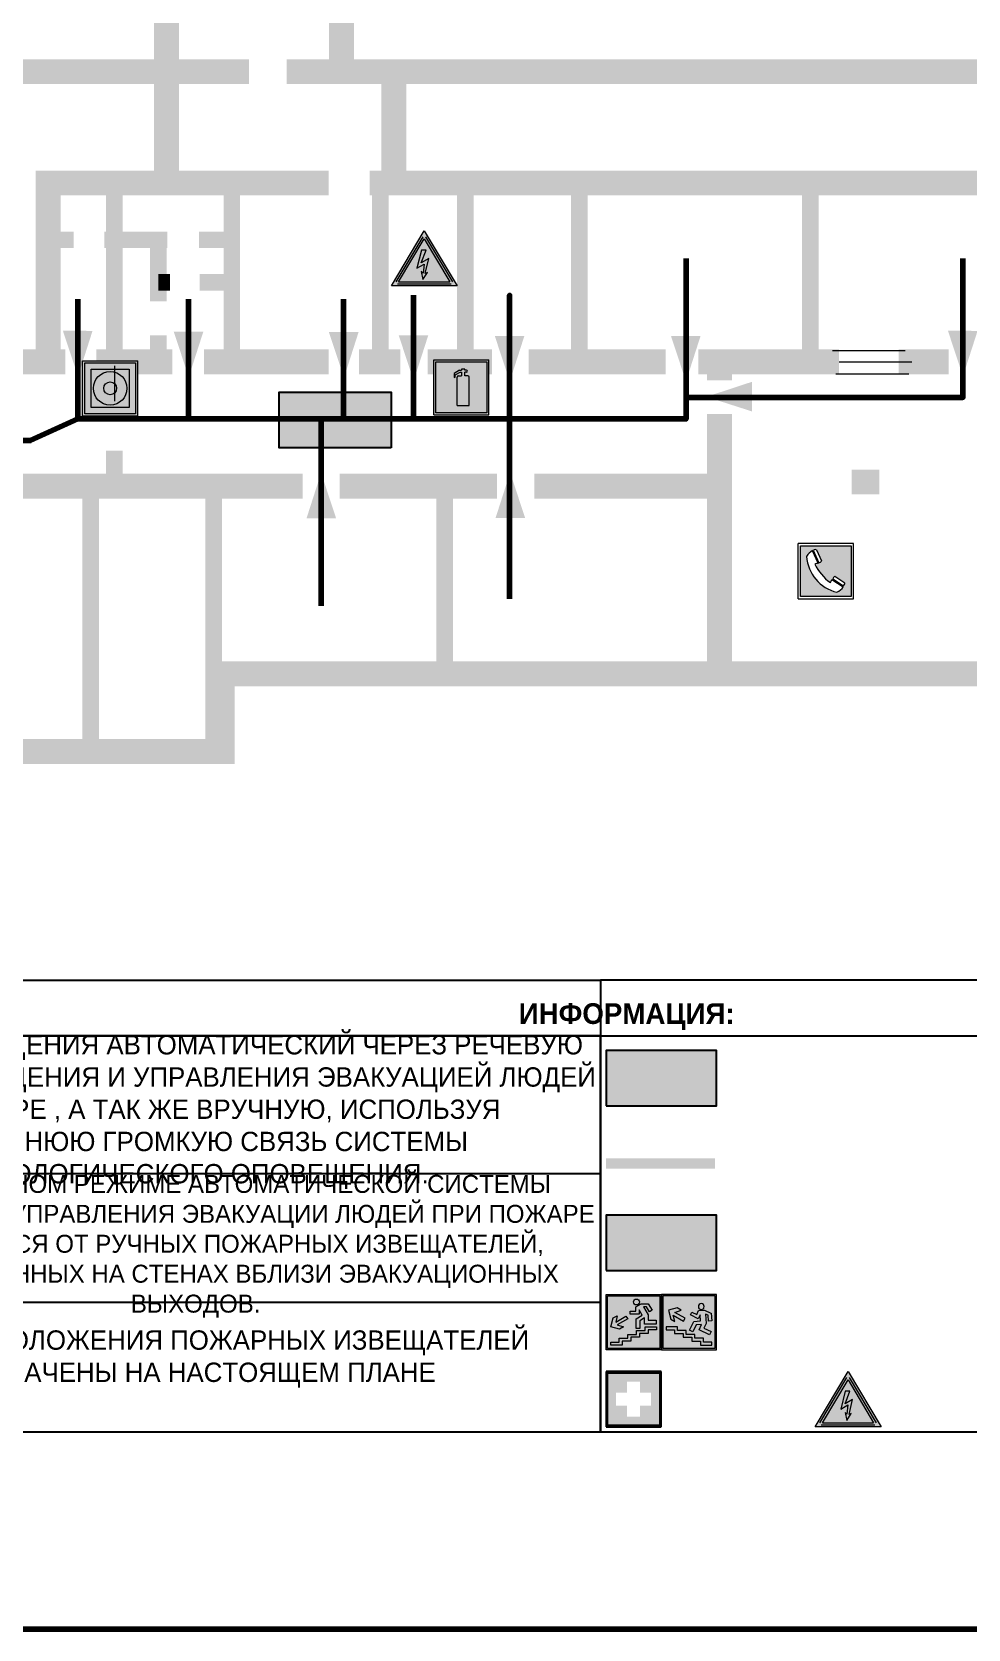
# Model space of a CAD drawing. Header units: millimetres. Extents: x 13810 to 67229, y 12374 to 21950.
# Drawn here: x 20711.3 to 20846.9, y 20268.5 to 20499.8 of the extents above; entities that cross this region are included whole.
import ezdxf

# ---------------------------------------------------------------- set-up
doc = ezdxf.new("R2010")
doc.units = ezdxf.units.MM
doc.layers.add('План_Штампы', color=7, linetype='Continuous')
doc.styles.add('обычный', font='arial.ttf')

# ---------------------------------------------------------------- blocks, each defined once
blk = doc.blocks.new('A$C3E6D3DDE')
at = {"lineweight": 5}
h = blk.add_hatch(color=40, dxfattribs=at)
h.paths.add_polyline_path([(24.1, 1.45), (16.46, -11.35), (31.74, -11.35)])
h.paths.add_polyline_path([(24.09, -0.46), (30.03, -10.41), (18.14, -10.41)], flags=16)
h.paths.add_polyline_path([(24.54, -3.08), (23.41, -6.02), (25.13, -5.01), (24.33, -8.5), (24.82, -8.27), (23.79, -9.86), (23.4, -8.04), (23.8, -8.43), (24.04, -6.29), (22.39, -7.25), (23.44, -3.08)], flags=0)
h = blk.add_hatch(color=256, dxfattribs=at)
h.paths.add_polyline_path([(24.37, 0.03, 0.567511), (23.82, 0.03), (17.59, -10.4, 0.582454), (17.86, -10.88), (30.32, -10.88, 0.582149), (30.6, -10.4)])
h.paths.add_polyline_path([(24.09, -0.46), (18.14, -10.41), (30.03, -10.41)], flags=16)
h.paths.add_polyline_path([(24.54, -3.08), (23.41, -6.02), (25.13, -5.01), (24.33, -8.5), (24.82, -8.27), (23.79, -9.86), (23.4, -8.04), (23.8, -8.43), (24.04, -6.29), (22.39, -7.25), (23.44, -3.08)], flags=0)
h = blk.add_hatch(color=40, dxfattribs=at)
h.paths.add_polyline_path([(24.09, -0.46), (18.14, -10.41), (30.03, -10.41)])
h.paths.add_polyline_path([(24.82, -8.27), (23.79, -9.86), (23.4, -8.04), (23.8, -8.43), (24.04, -6.29), (22.39, -7.25), (23.44, -3.08), (24.54, -3.08), (23.41, -6.02), (25.13, -5.01), (24.33, -8.5)], flags=16)
at = {"color": 40, "lineweight": 5}
for p, q in [((16.46, -11.35), (24.1, 1.45)), ((24.1, 1.45), (31.74, -11.35))]:
    blk.add_line(p, q, dxfattribs=at)
at = {"lineweight": 5}
for p, q in [((17.59, -10.4), (23.82, 0.03)), ((24.37, 0.03), (30.6, -10.4)), ((18.14, -10.41), (24.09, -0.46)), ((23.44, -3.08), (22.39, -7.25)), ((23.41, -6.02), (24.54, -3.08)), ((24.54, -3.08), (23.44, -3.08)), ((24.09, -0.46), (30.03, -10.41)), ((22.39, -7.25), (24.04, -6.29)), ((25.13, -5.01), (23.41, -6.02)), ((24.04, -6.29), (23.8, -8.43)), ((24.33, -8.5), (25.13, -5.01)), ((17.86, -10.88), (30.32, -10.88)), ((18.14, -10.41), (30.03, -10.41)), ((23.8, -8.43), (23.4, -8.04)), ((23.4, -8.04), (23.79, -9.86)), ((23.79, -9.86), (24.82, -8.27)), ((24.82, -8.27), (24.33, -8.5))]:
    blk.add_line(p, q, dxfattribs=at)
at = {"color": 50, "lineweight": 5}
blk.add_line((31.74, -11.35), (16.46, -11.35), dxfattribs=at)
blk = doc.blocks.new('A$C7B4425F7')
at = {"true_color": 0xffffff}
blk.add_hatch(color=7, dxfattribs=at).paths.add_polyline_path([(0, 0), (-16, 0), (-16, -8), (0, -8)])
h = blk.add_hatch(color=126)
h.paths.add_polyline_path([(-0.2, -0.2), (-15.8, -0.2), (-15.8, -7.8), (-0.2, -7.8)])
h.paths.add_polyline_path([(-11.76, -2.03), (-11.76, -3.66), (-11.17, -3.66, -0.568275), (-11.17, -6.18), (-12.58, -6.18), (-12.58, -2.03)], flags=16)
h.paths.add_polyline_path([(-13.33, -4.12, -0.495768), (-13.59, -6.18), (-15.03, -6.18), (-15.03, -2.03), (-13.59, -2.03, -0.487973)], flags=16)
h.paths.add_polyline_path([(-10.25, -2.03), (-9.48, -2.03), (-9.48, -6.18), (-10.25, -6.18)], flags=16)
h.paths.add_polyline_path([(-13.84, -3.69), (-14.24, -3.69), (-14.24, -3.03), (-13.9, -3.03, -0.692621)], flags=0)
h.paths.add_polyline_path([(-9.15, -2.03), (-8.4, -2.03), (-8.04, -3.07), (-7.68, -2.03), (-6.93, -2.03), (-7.64, -4.1), (-6.93, -6.18), (-7.68, -6.18), (-8.04, -5.14), (-8.4, -6.18), (-9.15, -6.18), (-8.44, -4.1)], flags=16)
h.paths.add_polyline_path([(-11.76, -4.46), (-11.42, -4.46, -0.692621), (-11.36, -5.12), (-11.76, -5.12)], flags=0)
h.paths.add_polyline_path([(-13.9, -5.2), (-14.24, -5.2), (-14.24, -4.55), (-13.84, -4.55, -0.708038)], flags=0)
edge = h.paths.add_edge_path(flags=16)
edge.add_ellipse((-5.51, -4.08), major_axis=(0, 2.05), ratio=0.586184, start_angle=0, end_angle=360)
edge = h.paths.add_edge_path(flags=0)
edge.add_ellipse((-5.51, -4.08), major_axis=(0, 1.14), ratio=0.454828, start_angle=0, end_angle=360)
h.paths.add_polyline_path([(-4.13, -4.96, 0.377264), (-3.48, -4.52, 0.0555), (-3.16, -2.03), (-1.66, -2.03), (-1.66, -4.96), (-0.96, -4.96), (-0.96, -7.01), (-1.75, -7.01), (-1.75, -6.18), (-3.3, -6.18), (-3.3, -7.02), (-4.13, -7.02)], flags=16)
h.paths.add_polyline_path([(-2.73, -2.91), (-2.28, -2.91), (-2.28, -4.96), (-3.05, -4.96, 0.079136)], flags=0)
at = {"color": 126}
blk.add_lwpolyline([(-16, -8), (0, -8), (0, 0), (-16, 0)], close=True, dxfattribs=at)
blk = doc.blocks.new('A$C18900ED3')
h = blk.add_hatch(color=126)
h.paths.add_polyline_path([(-0.18, -0.18), (-7.02, -0.18), (-7.02, -7.02), (-0.18, -7.02)])
h.paths.add_polyline_path([(-5.89, -4.46), (-5.89, -2.77), (-4.46, -2.77), (-4.46, -1.31), (-2.77, -1.31), (-2.77, -2.77), (-1.33, -2.77), (-1.33, -4.46), (-2.77, -4.46), (-2.77, -5.89), (-4.46, -5.89), (-4.46, -4.46)], flags=16)
at = {"color": 126}
for p, q in [((-7.2, 0), (-7.2, -7.2)), ((0, 0), (-7.2, 0)), ((0, -7.2), (0, 0)), ((-7.02, -7.02), (-7.02, -0.18)), ((-7.02, -0.18), (-0.18, -0.18)), ((-0.18, -0.18), (-0.18, -7.02)), ((-7.2, -7.2), (0, -7.2)), ((-0.18, -7.02), (-7.02, -7.02))]:
    blk.add_line(p, q, dxfattribs=at)
blk = doc.blocks.new('вниз 3')
at = {"lineweight": 0, "true_color": 0xffffff}
h = blk.add_hatch(color=7, dxfattribs=at)
h.dxf.hatch_style = 1
h.paths.add_polyline_path([(40997.5, -4475.69), (40997.25, -4475.28), (40995.76, -4476.15), (40995.97, -4475.23), (40995.39, -4475.56), (40995.05, -4476.83), (40996.33, -4477.17), (40996.91, -4476.83), (40996, -4476.55)], flags=0)
h.paths.add_polyline_path([(40999.81, -4473.95), (41000.22, -4473.95), (41000.64, -4474.67), (41001.03, -4474.43), (41000.46, -4473.49), (41000.42, -4473.49), (40999.43, -4473.49), (40998.68, -4473.92), (40998.68, -4474.57), (40997.88, -4474.57), (40997.88, -4475), (40999.14, -4475), (40999.14, -4474.43), (40999.14, -4474.38), (40999.59, -4475.15), (40998.72, -4475.67), (40998.72, -4477.06), (40999.24, -4477.06), (40999.24, -4475.96), (40999.95, -4475.56), (40999.95, -4476.43), (41001.61, -4476.43), (41001.61, -4475.88), (41000.47, -4475.88), (41000.47, -4475.12)], flags=0)
h.paths.add_polyline_path([(40999.2, -4473.24, 1), (40998.35, -4473.24, 1)], flags=0)
h.paths.add_polyline_path([(41000.46, -4477.26), (41001.69, -4477.26), (41001.69, -4476.84), (41000.03, -4476.84), (41000.03, -4477.39), (40998.78, -4477.39), (40998.78, -4477.95), (40997.53, -4477.95), (40997.53, -4478.5), (40996.29, -4478.5), (40996.29, -4479.06), (40995.05, -4479.06), (40995.05, -4479.48), (40995.29, -4479.48), (40996.72, -4479.48), (40996.72, -4478.92), (40997.97, -4478.92), (40997.97, -4478.36), (40999.2, -4478.36), (40999.2, -4477.81), (41000.46, -4477.81)], flags=0)
h.paths.add_polyline_path([(41002.37, -4472.17), (40994.37, -4472.17), (40994.37, -4480.17), (41002.37, -4480.17)])
h.paths.add_polyline_path([(41002.16, -4479.96), (40994.57, -4479.96), (40994.57, -4472.37), (41002.16, -4472.37)], flags=16)
h.paths.add_polyline_path([(41001.61, -4475.88), (41001.61, -4476.43), (40999.95, -4476.43), (40999.95, -4475.56), (40999.24, -4475.96), (40999.24, -4477.06), (40998.72, -4477.06), (40998.72, -4475.67), (40999.59, -4475.15), (40999.14, -4474.38), (40999.14, -4474.43), (40999.14, -4475), (40997.88, -4475), (40997.88, -4474.57), (40998.68, -4474.57), (40998.68, -4473.92), (40999.43, -4473.49), (41000.42, -4473.49), (41000.46, -4473.49), (41001.03, -4474.43), (41000.64, -4474.67), (41000.22, -4473.95), (40999.81, -4473.95), (41000.47, -4475.12), (41000.47, -4475.88)], flags=0)
h.paths.add_polyline_path([(41001.69, -4476.84), (41001.69, -4477.26), (41000.46, -4477.26), (41000.46, -4477.81), (40999.2, -4477.81), (40999.2, -4478.36), (40997.97, -4478.36), (40997.97, -4478.92), (40996.72, -4478.92), (40996.72, -4479.48), (40995.05, -4479.48), (40995.05, -4479.06), (40996.29, -4479.06), (40996.29, -4478.5), (40997.53, -4478.5), (40997.53, -4477.95), (40998.78, -4477.95), (40998.78, -4477.39), (41000.03, -4477.39), (41000.03, -4476.84)], flags=0)
h.paths.add_polyline_path([(40998.35, -4473.24, -1), (40999.2, -4473.24, -1)], flags=0)
h.paths.add_polyline_path([(40997.5, -4475.69), (40996, -4476.55), (40996.91, -4476.83), (40996.33, -4477.17), (40995.05, -4476.83), (40995.39, -4475.56), (40995.97, -4475.23), (40995.76, -4476.15), (40997.25, -4475.28)], flags=0)
at = {"lineweight": 0}
h = blk.add_hatch(color=126, dxfattribs=at)
h.dxf.hatch_style = 1
h.paths.add_polyline_path([(41002.16, -4472.37), (40994.57, -4472.37), (40994.57, -4479.96), (41002.16, -4479.96)])
h.paths.add_polyline_path([(40995.97, -4475.23), (40995.76, -4476.15), (40997.25, -4475.28), (40997.5, -4475.69), (40996, -4476.55), (40996.91, -4476.83), (40996.33, -4477.17), (40995.05, -4476.83), (40995.39, -4475.56)], flags=16)
h.paths.add_polyline_path([(40997.88, -4474.57), (40998.68, -4474.57), (40998.68, -4473.92), (40999.43, -4473.49), (41000.42, -4473.49), (41000.46, -4473.49), (41001.03, -4474.43), (41000.64, -4474.67), (41000.22, -4473.95), (40999.81, -4473.95), (41000.47, -4475.12), (41000.47, -4475.88), (41001.61, -4475.88), (41001.61, -4476.43), (40999.95, -4476.43), (40999.95, -4475.56), (40999.24, -4475.96), (40999.24, -4477.06), (40998.72, -4477.06), (40998.72, -4475.67), (40999.59, -4475.15), (40999.14, -4474.38), (40999.14, -4474.43), (40999.14, -4475), (40997.88, -4475)], flags=16)
h.paths.add_polyline_path([(40998.35, -4473.24, -1), (40999.2, -4473.24, -1)], flags=16)
h.paths.add_polyline_path([(40997.53, -4477.95), (40998.78, -4477.95), (40998.78, -4477.39), (41000.03, -4477.39), (41000.03, -4476.84), (41001.69, -4476.84), (41001.69, -4477.26), (41000.46, -4477.26), (41000.46, -4477.81), (40999.2, -4477.81), (40999.2, -4478.36), (40997.97, -4478.36), (40997.97, -4478.92), (40996.72, -4478.92), (40996.72, -4479.48), (40995.05, -4479.48), (40995.05, -4479.06), (40996.29, -4479.06), (40996.29, -4478.5), (40997.53, -4478.5)], flags=16)
at = {"lineweight": 0, "true_color": 0xffffff}
h = blk.add_hatch(color=7, dxfattribs=at)
h.dxf.hatch_style = 1
h.paths.add_polyline_path([(40999.2, -4473.24, 1), (40998.35, -4473.24, 1)])
h.paths.add_polyline_path([(40999.81, -4473.95), (41000.22, -4473.95), (41000.64, -4474.67), (41001.03, -4474.43), (41000.46, -4473.49), (41000.42, -4473.49), (40999.43, -4473.49), (40998.68, -4473.92), (40998.68, -4474.57), (40997.88, -4474.57), (40997.88, -4475), (40999.14, -4475), (40999.14, -4474.43), (40999.14, -4474.38), (40999.59, -4475.15), (40998.72, -4475.67), (40998.72, -4477.06), (40999.24, -4477.06), (40999.24, -4475.96), (40999.95, -4475.56), (40999.95, -4476.43), (41001.61, -4476.43), (41001.61, -4475.88), (41000.47, -4475.88), (41000.47, -4475.12)])
h.paths.add_polyline_path([(40999.2, -4477.81), (41000.46, -4477.81), (41000.46, -4477.26), (41001.69, -4477.26), (41001.69, -4476.84), (41000.03, -4476.84), (41000.03, -4477.39), (40998.78, -4477.39), (40998.78, -4477.95), (40997.53, -4477.95), (40997.53, -4478.5), (40996.29, -4478.5), (40996.29, -4479.06), (40995.05, -4479.06), (40995.05, -4479.48), (40995.29, -4479.48), (40996.72, -4479.48), (40996.72, -4478.92), (40997.97, -4478.92), (40997.97, -4478.36), (40999.2, -4478.36)])
h.paths.add_polyline_path([(40997.5, -4475.69), (40997.25, -4475.28), (40995.76, -4476.15), (40995.97, -4475.23), (40995.39, -4475.56), (40995.05, -4476.83), (40996.33, -4477.17), (40996.91, -4476.83), (40996, -4476.55)])
at = {"color": 126, "lineweight": 0}
for points in [[(40994.37, -4472.17), (41002.37, -4472.17), (41002.37, -4480.17), (40994.37, -4480.17)], [(40994.57, -4472.37), (41002.16, -4472.37), (41002.16, -4479.96), (40994.57, -4479.96)]]:
    blk.add_lwpolyline(points, close=True, dxfattribs=at)
for points in [[(40995.05, -4476.83), (40995.39, -4475.56), (40995.97, -4475.23), (40995.76, -4476.15), (40997.25, -4475.28), (40997.5, -4475.69), (40996, -4476.55), (40996.91, -4476.83), (40996.33, -4477.17), (40995.05, -4476.83)], [(40999.14, -4474.43), (40999.14, -4475), (40997.88, -4475), (40997.88, -4474.57), (40998.68, -4474.57), (40998.68, -4473.92), (40999.43, -4473.49), (41000.42, -4473.49), (41000.46, -4473.49), (41001.03, -4474.43), (41000.64, -4474.67), (41000.22, -4473.95), (40999.81, -4473.95), (41000.47, -4475.12), (41000.47, -4475.88), (41001.61, -4475.88), (41001.61, -4476.43), (40999.95, -4476.43), (40999.95, -4475.56), (40999.24, -4475.96), (40999.24, -4477.06), (40998.72, -4477.06), (40998.72, -4475.67), (40999.59, -4475.15), (40999.14, -4474.38), (40999.14, -4474.43)], [(40995.29, -4479.48), (40995.05, -4479.48), (40995.05, -4479.06), (40996.29, -4479.06), (40996.29, -4478.5), (40997.53, -4478.5), (40997.53, -4477.95), (40998.78, -4477.95), (40998.78, -4477.39), (41000.03, -4477.39), (41000.03, -4476.84), (41001.69, -4476.84), (41001.69, -4477.26), (41000.46, -4477.26), (41000.46, -4477.81), (40999.2, -4477.81), (40999.2, -4478.36), (40997.97, -4478.36), (40997.97, -4478.92), (40996.72, -4478.92), (40996.72, -4479.48), (40995.05, -4479.48)]]:
    blk.add_lwpolyline(points, dxfattribs=at)
blk.add_circle((40998.77, -4473.24), 0.426, dxfattribs=at)
blk = doc.blocks.new('A$C32E8229D')
at = {"true_color": 0xffffff}
blk.add_hatch(color=7, dxfattribs=at).paths.add_polyline_path([(0, 0), (0, -8), (16, -8), (16, 0)])
h = blk.add_hatch(color=126)
h.paths.add_polyline_path([(0.2, -0.2), (15.8, -0.2), (15.8, -7.8), (0.2, -7.8)])
h.paths.add_polyline_path([(13.49, -2.05), (12.08, -2.05), (11.37, -2.63, 0.162397), (11.29, -2.84), (11.29, -3.63), (10.35, -3.63), (10.35, -4.05), (11.68, -4.05), (11.68, -3.48), (12.26, -4.28), (11.29, -5.1), (11.29, -6.78), (11.85, -6.78), (11.85, -5.44), (12.8, -4.64), (12.8, -5.94), (14.46, -5.94), (14.46, -5.39), (13.45, -5.39), (13.45, -3.97), (12.46, -2.59), (13.15, -2.59), (13.69, -3.34), (14.18, -3)], flags=16)
h.paths.add_polyline_path([(10.74, -1.82, 1), (11.8, -1.82, 1)], flags=16)
h.paths.add_polyline_path([(9.39, -3.59), (5.99, -3.59), (6.56, -3.03), (5.91, -3.03), (5.1, -3.83), (5.91, -4.64), (6.56, -4.64), (5.99, -4.09), (9.39, -4.09)], flags=16)
h.paths.add_polyline_path([(4.29, -1.08), (1.72, -1.08), (1.72, -6.6), (4.29, -6.6)], flags=16)
at = {"color": 126}
blk.add_lwpolyline([(16, -8), (0, -8), (0, 0), (16, 0)], close=True, dxfattribs=at)
blk = doc.blocks.new('вверх')
at = {"lineweight": 0, "true_color": 0xffffff}
h = blk.add_hatch(color=7, dxfattribs=at)
h.dxf.hatch_style = 1
h.paths.add_polyline_path([(40999.03, -4475.37), (41000.53, -4474.51), (40999.62, -4474.22), (41000.2, -4473.88), (41001.48, -4474.22), (41001.13, -4475.49), (41000.55, -4475.82), (41000.76, -4474.91), (40999.27, -4475.77)], flags=0)
h.paths.add_polyline_path([(40998.09, -4474.5), (40998.28, -4474.89), (40997.14, -4475.43), (40996.89, -4474.92), (40996.87, -4474.87), (40996.8, -4475.75), (40997.81, -4475.85), (40998.41, -4477.11), (40997.94, -4477.33), (40997.47, -4476.34), (40996.66, -4476.28), (40997.03, -4477.06), (40995.52, -4477.78), (40995.29, -4477.28), (40996.32, -4476.79), (40996, -4476.11), (40996.09, -4474.77), (40995.72, -4474.94), (40995.64, -4475.77), (40995.2, -4475.72), (40995.3, -4474.63), (40995.33, -4474.61), (40996.23, -4474.19), (40997.09, -4474.25), (40997.37, -4474.84)], flags=0)
h.paths.add_polyline_path([(40997.14, -4473.68, -1), (40996.29, -4473.68, -1)], flags=0)
h.paths.add_polyline_path([(41000.58, -4477.58), (41000.58, -4477.03), (41001.81, -4477.03), (41001.81, -4476.6), (41000.15, -4476.6), (41000.15, -4477.16), (40998.9, -4477.16), (40998.9, -4477.72), (40997.65, -4477.72), (40997.65, -4478.27), (40996.41, -4478.27), (40996.41, -4478.82), (40995.17, -4478.82), (40995.17, -4479.25), (40995.41, -4479.25), (40996.84, -4479.25), (40996.84, -4478.69), (40998.09, -4478.69), (40998.09, -4478.13), (40999.32, -4478.13), (40999.32, -4477.58)], flags=0)
h.paths.add_polyline_path([(41002.49, -4471.94), (40994.49, -4471.94), (40994.49, -4479.94), (41002.49, -4479.94)])
h.paths.add_polyline_path([(41002.28, -4479.72), (40994.69, -4479.72), (40994.69, -4472.14), (41002.28, -4472.14)], flags=16)
h.paths.add_polyline_path([(41001.81, -4476.6), (41001.81, -4477.03), (41000.58, -4477.03), (41000.58, -4477.58), (40999.32, -4477.58), (40999.32, -4478.13), (40998.09, -4478.13), (40998.09, -4478.69), (40996.84, -4478.69), (40996.84, -4479.25), (40995.17, -4479.25), (40995.17, -4478.82), (40996.41, -4478.82), (40996.41, -4478.27), (40997.65, -4478.27), (40997.65, -4477.72), (40998.9, -4477.72), (40998.9, -4477.16), (41000.15, -4477.16), (41000.15, -4476.6)], flags=0)
at = {"lineweight": 0}
h = blk.add_hatch(color=126, dxfattribs=at)
h.dxf.hatch_style = 1
h.paths.add_polyline_path([(40994.69, -4479.72), (41002.28, -4479.72), (41002.28, -4472.14), (40994.69, -4472.14)])
h.paths.add_polyline_path([(40999.03, -4475.37), (41000.53, -4474.51), (40999.62, -4474.22), (41000.2, -4473.88), (41001.48, -4474.22), (41001.13, -4475.49), (41000.55, -4475.82), (41000.76, -4474.91), (40999.27, -4475.77)], flags=16)
h.paths.add_polyline_path([(40997.09, -4474.25), (40997.37, -4474.84), (40998.09, -4474.5), (40998.28, -4474.89), (40997.14, -4475.43), (40996.89, -4474.92), (40996.87, -4474.87), (40996.8, -4475.75), (40997.81, -4475.85), (40998.41, -4477.11), (40997.94, -4477.33), (40997.47, -4476.34), (40996.66, -4476.28), (40997.03, -4477.06), (40995.52, -4477.78), (40995.29, -4477.28), (40996.32, -4476.79), (40996, -4476.11), (40996.09, -4474.77), (40995.72, -4474.94), (40995.64, -4475.77), (40995.2, -4475.72), (40995.3, -4474.63), (40995.33, -4474.61), (40996.23, -4474.19)], flags=16)
h.paths.add_polyline_path([(40996.29, -4473.68, -1), (40997.14, -4473.68, -1)], flags=16)
h.paths.add_polyline_path([(40997.65, -4477.72), (40998.9, -4477.72), (40998.9, -4477.16), (41000.15, -4477.16), (41000.15, -4476.6), (41001.81, -4476.6), (41001.81, -4477.03), (41000.58, -4477.03), (41000.58, -4477.58), (40999.32, -4477.58), (40999.32, -4478.13), (40998.09, -4478.13), (40998.09, -4478.69), (40996.84, -4478.69), (40996.84, -4479.25), (40995.17, -4479.25), (40995.17, -4478.82), (40996.41, -4478.82), (40996.41, -4478.27), (40997.65, -4478.27)], flags=16)
at = {"lineweight": 0, "true_color": 0xffffff}
h = blk.add_hatch(color=7, dxfattribs=at)
h.dxf.hatch_style = 1
h.paths.add_polyline_path([(40997.14, -4473.68, 1), (40996.29, -4473.68, 1)])
h.paths.add_polyline_path([(40998.28, -4474.89), (40998.09, -4474.5), (40997.37, -4474.84), (40997.09, -4474.25), (40996.23, -4474.19), (40995.33, -4474.61), (40995.3, -4474.63), (40995.2, -4475.72), (40995.64, -4475.77), (40995.72, -4474.94), (40996.09, -4474.77), (40996, -4476.11), (40996.32, -4476.79), (40995.29, -4477.28), (40995.52, -4477.78), (40997.03, -4477.06), (40996.66, -4476.28), (40997.47, -4476.34), (40997.94, -4477.33), (40998.41, -4477.11), (40997.81, -4475.85), (40996.8, -4475.75), (40996.87, -4474.87), (40996.89, -4474.92), (40997.14, -4475.43)])
h.paths.add_polyline_path([(40998.09, -4478.13), (40999.32, -4478.13), (40999.32, -4477.58), (41000.58, -4477.58), (41000.58, -4477.03), (41001.81, -4477.03), (41001.81, -4476.6), (41000.15, -4476.6), (41000.15, -4477.16), (40998.9, -4477.16), (40998.9, -4477.72), (40997.65, -4477.72), (40997.65, -4478.27), (40996.41, -4478.27), (40996.41, -4478.82), (40995.17, -4478.82), (40995.17, -4479.25), (40995.41, -4479.25), (40996.84, -4479.25), (40996.84, -4478.69), (40998.09, -4478.69)])
h.paths.add_polyline_path([(40999.03, -4475.37), (40999.27, -4475.77), (41000.76, -4474.91), (41000.55, -4475.82), (41001.13, -4475.49), (41001.48, -4474.22), (41000.2, -4473.88), (40999.62, -4474.22), (41000.53, -4474.51)])
at = {"color": 126, "lineweight": 0}
for points in [[(40994.49, -4471.94), (41002.49, -4471.94), (41002.49, -4479.94), (40994.49, -4479.94)], [(40994.69, -4472.14), (41002.28, -4472.14), (41002.28, -4479.72), (40994.69, -4479.72)]]:
    blk.add_lwpolyline(points, close=True, dxfattribs=at)
for points in [[(40996.89, -4474.92), (40997.14, -4475.43), (40998.28, -4474.89), (40998.09, -4474.5), (40997.37, -4474.84), (40997.09, -4474.25), (40996.23, -4474.19), (40995.33, -4474.61), (40995.3, -4474.63), (40995.2, -4475.72), (40995.64, -4475.77), (40995.72, -4474.94), (40996.09, -4474.77), (40996, -4476.11), (40996.32, -4476.79), (40995.29, -4477.28), (40995.52, -4477.78), (40997.03, -4477.06), (40996.66, -4476.28), (40997.47, -4476.34), (40997.94, -4477.33), (40998.41, -4477.11), (40997.81, -4475.85), (40996.8, -4475.75), (40996.87, -4474.87), (40996.89, -4474.92)], [(41001.48, -4474.22), (41001.13, -4475.49), (41000.55, -4475.82), (41000.76, -4474.91), (40999.27, -4475.77), (40999.03, -4475.37), (41000.53, -4474.51), (40999.62, -4474.22), (41000.2, -4473.88), (41001.48, -4474.22)], [(40995.41, -4479.25), (40995.17, -4479.25), (40995.17, -4478.82), (40996.41, -4478.82), (40996.41, -4478.27), (40997.65, -4478.27), (40997.65, -4477.72), (40998.9, -4477.72), (40998.9, -4477.16), (41000.15, -4477.16), (41000.15, -4476.6), (41001.81, -4476.6), (41001.81, -4477.03), (41000.58, -4477.03), (41000.58, -4477.58), (40999.32, -4477.58), (40999.32, -4478.13), (40998.09, -4478.13), (40998.09, -4478.69), (40996.84, -4478.69), (40996.84, -4479.25), (40995.17, -4479.25)]]:
    blk.add_lwpolyline(points, dxfattribs=at)
blk.add_circle((40996.71, -4473.68), 0.426, dxfattribs=at)
blk = doc.blocks.new('A$C54414219')
at = {"true_color": 0xffffff}
h = blk.add_hatch(color=7, dxfattribs=at)
h.paths.add_polyline_path([(2.39, -9.45), (2.39, -18.3), (11.23, -18.3), (11.23, -9.45)], flags=0)
h.paths.add_polyline_path([(10.71, -13.87, -1), (2.92, -13.87, -1)], flags=0)
h.paths.add_polyline_path([(8.3, -13.87, -1), (5.33, -13.87, -1)], flags=0)
h.paths.add_polyline_path([(0.41, -7.47), (0.41, -20.27), (13.21, -20.27), (13.21, -7.47)])
h.paths.add_polyline_path([(0.92, -19.77), (12.71, -19.77), (12.71, -7.98), (0.92, -7.98)], flags=16)
h.paths.add_polyline_path([(11.23, -9.45), (11.23, -18.3), (2.39, -18.3), (2.39, -9.45)], flags=0)
at = {"lineweight": 5}
h = blk.add_hatch(color=242, dxfattribs=at)
h.paths.add_polyline_path([(12.71, -7.98), (0.92, -7.98), (0.92, -19.77), (12.71, -19.77)])
h.paths.add_polyline_path([(11.23, -18.3), (2.39, -18.3), (2.39, -9.45), (11.23, -9.45)], flags=16)
h.paths.add_polyline_path([(10.71, -13.87, -1), (2.92, -13.87, -1)], flags=0)
h.paths.add_polyline_path([(8.3, -13.87, -1), (5.33, -13.87, -1)], flags=0)
at = {"true_color": 0xffffff}
h = blk.add_hatch(color=7, dxfattribs=at)
h.paths.add_polyline_path([(2.39, -9.45), (2.39, -18.3), (11.23, -18.3), (11.23, -9.45)])
h.paths.add_polyline_path([(10.71, -13.87, -1), (2.92, -13.87, -1)], flags=16)
h.paths.add_polyline_path([(8.3, -13.87, -1), (5.33, -13.87, -1)], flags=0)
at = {"lineweight": 5}
h = blk.add_hatch(color=242, dxfattribs=at)
h.paths.add_polyline_path([(2.92, -13.87, 1), (10.71, -13.87, 1)])
h.paths.add_polyline_path([(8.3, -13.87, -1), (5.33, -13.87, -1)], flags=16)
at = {"color": 242, "lineweight": 5}
for p, q in [((0.41, -20.27), (0.41, -7.47)), ((0.41, -7.47), (13.21, -7.47)), ((0.41, -7.47), (13.21, -7.47)), ((13.21, -20.27), (13.21, -7.47)), ((0.41, -20.27), (13.21, -20.27))]:
    blk.add_line(p, q, dxfattribs=at)
for points in [[(0.92, -7.98), (12.71, -7.98), (12.71, -19.77), (0.92, -19.77)], [(2.39, -9.45), (11.23, -9.45), (11.23, -18.3), (2.39, -18.3)]]:
    blk.add_lwpolyline(points, close=True, dxfattribs=at)
for radius in [3.89, 1.49]:
    blk.add_circle((6.81, -13.87), radius, dxfattribs=at)
blk = doc.blocks.new('A$C3AD82952')
at = {"true_color": 0xf5f5ff}
h = blk.add_hatch(color=7, dxfattribs=at)
h.dxf.hatch_style = 1
h.paths.add_polyline_path([(8.21, 8.73, 0.414214), (7.89, 9.05), (7.22, 9.05), (7.22, 9.92), (7.59, 9.92, 1), (7.57, 10.36), (7.22, 10.36), (7.22, 10.6), (6.43, 10.6), (6.43, 10.36), (6.01, 10.36), (4.74, 9.59), (4.74, 8.69), (4.98, 8.73), (4.98, 9.26), (6.12, 9.91), (6.43, 9.91), (6.43, 9.05), (5.76, 9.05, 0.414214), (5.44, 8.73), (5.44, 2.2), (8.21, 2.2)], flags=0)
h.paths.add_polyline_path([(12.8, 12.8), (0, 12.8), (0, 0), (12.8, 0)])
h.paths.add_polyline_path([(0.51, 12.29), (12.29, 12.29), (12.29, 0.51), (0.51, 0.51)], flags=16)
h.paths.add_polyline_path([(4.74, 9.59), (6.01, 10.36), (6.43, 10.36), (6.43, 10.6), (7.22, 10.6), (7.22, 10.36), (7.59, 10.36, -0.94586), (7.59, 9.92), (7.22, 9.92), (7.22, 9.05), (7.89, 9.05, -0.414214), (8.21, 8.73), (8.21, 2.2), (5.44, 2.2), (5.44, 8.73, -0.414214), (5.76, 9.05), (6.43, 9.05), (6.43, 9.91), (6.12, 9.91), (4.98, 9.26), (4.98, 8.73), (4.74, 8.69)], flags=0)
h = blk.add_hatch(color=242)
h.dxf.hatch_style = 1
h.paths.add_polyline_path([(12.29, 12.29), (0.51, 12.29), (0.51, 0.51), (12.29, 0.51)])
h.paths.add_polyline_path([(4.74, 8.69), (4.74, 9.59), (6.01, 10.36), (6.43, 10.36), (6.43, 10.6), (7.22, 10.6), (7.22, 10.36), (7.59, 10.36, -0.94586), (7.59, 9.92), (7.22, 9.92), (7.22, 9.05), (7.89, 9.05, -0.414214), (8.21, 8.73), (8.21, 2.2), (5.44, 2.2), (5.44, 8.73, -0.414214), (5.76, 9.05), (6.43, 9.05), (6.43, 9.91), (6.12, 9.91), (4.98, 9.26), (4.98, 8.73)], flags=16)
h = blk.add_hatch(color=7, dxfattribs=at)
h.dxf.hatch_style = 1
h.paths.add_polyline_path([(8.21, 8.73, 0.414214), (7.89, 9.05), (7.22, 9.05), (7.22, 9.92), (7.59, 9.92, 1), (7.57, 10.36), (7.22, 10.36), (7.22, 10.6), (6.43, 10.6), (6.43, 10.36), (6.01, 10.36), (4.74, 9.59), (4.74, 8.69), (4.98, 8.73), (4.98, 9.26), (6.12, 9.91), (6.43, 9.91), (6.43, 9.05), (5.76, 9.05, 0.414214), (5.44, 8.73), (5.44, 2.2), (8.21, 2.2)])
at = {"color": 242, "lineweight": 5}
for p, q in [((0, 0), (0, 12.8)), ((0, 12.8), (12.8, 12.8)), ((12.8, 0), (12.8, 12.8)), ((6.01, 10.36), (4.74, 9.59)), ((4.74, 9.59), (4.74, 8.69)), ((4.74, 8.69), (4.98, 8.73)), ((4.98, 9.26), (6.12, 9.91)), ((4.98, 8.73), (4.98, 9.26)), ((5.44, 2.2), (5.44, 8.73)), ((5.76, 9.05), (6.43, 9.05)), ((6.01, 10.36), (6.43, 10.36)), ((6.12, 9.91), (6.43, 9.91)), ((7.22, 10.6), (6.43, 10.6)), ((6.43, 10.6), (6.43, 10.36)), ((6.43, 9.91), (6.43, 9.05)), ((7.22, 10.36), (7.22, 10.6)), ((7.59, 10.36), (7.22, 10.36)), ((7.22, 9.05), (7.22, 9.92)), ((7.59, 9.92), (7.22, 9.92)), ((7.89, 9.05), (7.22, 9.05)), ((8.21, 2.2), (8.21, 8.73)), ((0, 0), (12.8, 0)), ((5.44, 2.2), (8.21, 2.2))]:
    blk.add_line(p, q, dxfattribs=at)
blk.add_lwpolyline([(0.51, 12.29), (12.29, 12.29), (12.29, 0.51), (0.51, 0.51)], close=True, dxfattribs=at)
for centre, radius, start, end in [((5.76, 8.73), 0.32, 90, 180), ((7.58, 10.14), 0.223, 273.1875, 86.8125), ((7.89, 8.73), 0.32, 0, 90)]:
    blk.add_arc(centre, radius, start, end, dxfattribs=at)
blk = doc.blocks.new('A$C456E1F9C')
at = {"lineweight": 5}
h = blk.add_hatch(color=242, dxfattribs=at)
h.paths.add_polyline_path([(0.51, -1.47), (0.51, -13.26), (12.29, -13.26), (12.29, -1.47)])
h.paths.add_polyline_path([(5.42, -4.95, -0.254479), (4.78, -5.4), (3.52, -2.53, -0.209735), (4.23, -2.4)], flags=16)
h.paths.add_polyline_path([(8.53, -8.6), (10.87, -10.17), (10.54, -10.76), (8.03, -9.13, -0.192251)], flags=16)
h.paths.add_polyline_path([(4.61, -5.49, 0.005518), (3.87, -5.72, 0.128647), (7.49, -10.01, 0.00809), (7.83, -9.33), (10.47, -10.97, -0.16736), (8.99, -12.25, -0.327862), (1.95, -3.95, -0.166952), (3.36, -2.62)], flags=16)
at = {"color": 242, "lineweight": 5}
for p, q in [((0, -13.77), (0, -0.97)), ((12.8, -0.97), (0, -0.97)), ((4.61, -5.49), (3.36, -2.62)), ((3.52, -2.53), (4.78, -5.4)), ((4.23, -2.4), (5.42, -4.95)), ((12.8, -13.77), (12.8, -0.97)), ((7.83, -9.33), (10.47, -10.97)), ((8.03, -9.13), (10.54, -10.76)), ((10.81, -10.12), (8.53, -8.6)), ((10.54, -10.76), (10.8, -10.3)), ((10.8, -10.3), (10.81, -10.12)), ((0, -13.77), (12.8, -13.77))]:
    blk.add_line(p, q, dxfattribs=at)
blk.add_lwpolyline([(0.51, -1.47), (12.29, -1.47), (12.29, -13.26), (0.51, -13.26)], close=True, dxfattribs=at)
for centre, radius, start, end in [((4.59, -5.34), 2.99, 114.2845, 152.1974), ((4.02, -3.27), 0.891, 76.3284, 123.7092), ((11.12, -3.31), 9.19, 183.9915, 256.6009), ((14.98, -39.1), 35.17, 107.1487, 108.4135), ((13.86, -0.94), 11.08, 205.5536, 234.8762), ((4.68, -4.59), 0.824, 276.9621, 334.0723), ((-13.31, 0.8), 23.44, 332.5487, 334.4027), ((8.94, -9.5), 0.989, 114.4092, 157.9388), ((7.87, -9.46), 3, 291.9291, 329.9329)]:
    blk.add_arc(centre, radius, start, end, dxfattribs=at)

msp = doc.modelspace()

# ---------------------------------------------------------------- linework, layer by layer
at = {"color": 2, "lineweight": 100}
msp.add_lwpolyline([(20359.05, 20663.54), (20959.05, 20663.54), (20959.05, 20268.54), (20359.05, 20268.54)], close=True, dxfattribs=at)
at = {"lineweight": 0}
for points, const_width in [([(20667.31, 20507.79), (20702.24, 20507.79), (20702.24, 20494.09), (20730.79, 20494.09), (20730.79, 20580.19), (20748.23, 20580.19), (20748.23, 20507.95), (20756.15, 20507.95), (20756.15, 20494.09), (20851.99, 20494.09), (20851.99, 20406.87), (20738.86, 20406.87), (20738.86, 20395.62), (20541.4, 20395.62), (20541.4, 20411.19), (20454.76, 20411.19), (20454.76, 20433.8), (20437.14, 20433.8), (20437.14, 20452.73), (20416.9, 20452.73), (20416.9, 20473.8)], 3.6), ([(20730.79, 20494.09), (20730.79, 20477.97)], 3.6), ([(20730.79, 20494.09), (20742.77, 20494.09)], 3.6), ([(20756.15, 20494.09), (20748.23, 20494.09)], 3.6), ([(20763.73, 20477.97), (20763.73, 20494.09)], 3.6), ([(20754.28, 20477.97), (20713.65, 20477.97), (20713.65, 20452.05), (20702.24, 20452.05)], 3.6), ([(20851.99, 20477.97), (20760.24, 20477.97)], 3.6), ([(20723.25, 20469.73), (20723.25, 20476.75)], 2.4), ([(20740.26, 20477.56), (20740.26, 20452.49)], 2.4), ([(20761.79, 20477.09), (20761.79, 20452.87)], 2.4), ([(20774.1, 20477.18), (20774.1, 20451.75)], 2.4), ([(20790.6, 20477.28), (20790.6, 20452.59)], 2.4), ([(20824.06, 20476.74), (20824.06, 20452.05)], 2.4), ([(20717.36, 20469.73), (20713.3, 20469.73)], 2.4), ([(20723.25, 20446.36), (20723.25, 20469.73), (20721.78, 20469.73)], 2.4), ([(20723.25, 20469.73), (20730.94, 20469.73)], 2.4), ([(20729.63, 20469.73), (20729.63, 20460.84)], 2.4), ([(20740.26, 20469.73), (20735.51, 20469.73)], 2.4), ([(20729.63, 20463.59), (20731.3, 20463.59)], 2.4), ([(20735.62, 20463.59), (20740.26, 20463.59)], 2.4), ([(20729.63, 20455.89), (20729.63, 20451.98)], 2.4), ([(20713.65, 20452.05), (20716.15, 20452.05)], 3.6), ([(20720.64, 20452.05), (20731.63, 20452.05)], 3.6), ([(20736.21, 20452.05), (20754.29, 20452.05)], 3.6), ([(20758.7, 20452.05), (20764.66, 20452.05)], 3.6), ([(20768.64, 20452.05), (20777.93, 20452.05)], 3.6), ([(20783.25, 20452.05), (20803.11, 20452.05)], 3.6), ([(20807.84, 20452.05), (20828.23, 20452.05)], 3.6), ([(20810.9, 20452.05), (20810.9, 20449.38)], 3.6), ([(20836.86, 20452.05), (20844.09, 20452.05)], 3.6), ([(20784.07, 20434.07), (20810.9, 20434.07), (20810.9, 20444.52), (20810.9, 20406.87)], 3.6), ([(20723.25, 20439.2), (20723.25, 20433.44)], 2.4), ([(20663.26, 20434.07), (20750.51, 20434.07)], 3.6), ([(20719.82, 20434.08), (20719.82, 20395.62)], 2.4), ([(20737.62, 20397.21), (20737.62, 20434.37)], 2.4), ([(20755.9, 20434.07), (20778.68, 20434.07)], 3.6), ([(20830.03, 20434.67), (20834.07, 20434.67)], 3.6), ([(20771.08, 20433.37), (20771.08, 20407.65)], 2.4)]:
    msp.add_lwpolyline(points, dxfattribs=dict(at, const_width=const_width))
at = {"color": 126, "lineweight": 100, "true_color": 0x008754}
for points in [[(20717.98, 20443.8), (20806.07, 20443.8), (20806.07, 20467.03)], [(20846.16, 20467.03), (20846.16, 20446.91), (20806.07, 20446.91)], [(20717.98, 20443.8), (20717.98, 20461.13)], [(20734, 20461.13), (20734, 20443.8)], [(20756.45, 20443.8), (20756.45, 20461.13)], [(20766.56, 20443.8), (20766.56, 20461.71)], [(20780.5, 20443.8), (20780.5, 20461.71), (20780.5, 20417.75)], [(20661.6, 20457.28), (20695.25, 20457.28), (20695.25, 20440.65), (20679.11, 20440.65), (20711.07, 20440.65), (20717.98, 20443.8)], [(20753.21, 20443.8), (20753.21, 20416.73)]]:
    msp.add_lwpolyline(points, dxfattribs=at)
at = {"lineweight": 0}
for points in [[(20827.26, 20453.7), (20837.79, 20453.7)], [(20723.25, 20451.47), (20723.25, 20446.36)], [(20828.23, 20452.05), (20838.77, 20452.05)], [(20827.76, 20450.32), (20838.3, 20450.32)]]:
    msp.add_lwpolyline(points, dxfattribs=at)
for points in [[(20671.95, 20362.51), (20793.66, 20362.51), (20793.66, 20297.06), (20671.95, 20297.06)], [(20671.95, 20362.51), (20793.66, 20362.51), (20793.66, 20354.46), (20671.95, 20354.46)], [(20793.66, 20354.46), (20937.43, 20354.46), (20937.43, 20362.51), (20793.66, 20362.51)], [(20671.95, 20354.46), (20793.66, 20354.46), (20793.66, 20334.46), (20671.95, 20334.46)], [(20793.66, 20354.46), (20937.43, 20354.46), (20937.43, 20297.06), (20793.66, 20297.06)], [(20793.66, 20334.46), (20671.95, 20334.46), (20671.95, 20315.89), (20793.66, 20315.89)]]:
    msp.add_lwpolyline(points, close=True)
at = {"color": 126, "lineweight": 80, "true_color": 0x008754, "const_width": 1.5}
msp.add_lwpolyline([(20810.27, 20335.96), (20794.47, 20335.96)], dxfattribs=at)
at = {"layer": 'План_Штампы', "color": 126, "true_color": 0x008754}
for points in [[(20715.8, 20456.56), (20720.09, 20456.55), (20717.98, 20449.96)], [(20731.85, 20456.44), (20736.14, 20456.44), (20734.02, 20449.85)], [(20754.33, 20456.36), (20758.62, 20456.36), (20756.51, 20449.77)], [(20764.43, 20455.92), (20768.72, 20455.91), (20766.6, 20449.33)], [(20843.99, 20456.56), (20848.28, 20456.55), (20846.16, 20449.97)], [(20778.35, 20455.82), (20782.64, 20455.82), (20780.52, 20449.23)], [(20803.87, 20455.82), (20808.16, 20455.82), (20806.04, 20449.23)], [(20815.6, 20449.17), (20815.6, 20444.88), (20809.01, 20447)], [(20755.37, 20429.39), (20751.08, 20429.39), (20753.2, 20435.98)], [(20782.75, 20429.44), (20778.46, 20429.44), (20780.58, 20436.03)]]:
    msp.add_solid(points, dxfattribs=at)

# ---------------------------------------------------------------- block references
for name, p, xscale, yscale, zscale in [('A$C3E6D3DDE', (20753.08, 20470.15), 0.625, 0.625, 0.625), ('A$C54414219', (20718.39, 20456.9), 0.625, 0.625, 0.625), ('A$C3AD82952', (20769.5, 20444.37), 0.625, 0.625, 0.625), ('A$C456E1F9C', (20822.29, 20426.35), 0.625, 0.625, 0.625), ('A$C18900ED3', (20802.47, 20305.84), 1.111111111007631, 1.111111111007631, 1.111111111007631), ('A$C3E6D3DDE', (20814.46, 20304.93), 0.625, 0.625, 0.625)]:
    msp.add_blockref(name, p, dxfattribs=dict(xscale=xscale, yscale=yscale, zscale=zscale))
at = {"color": 126, "true_color": 0x008754}
msp.add_blockref('вниз 3', (-20199.9, 24789.15), dxfattribs=at)
at = {"xscale": -1}
msp.add_blockref('вверх', (61804.97, 24788.92), dxfattribs=at)
at = {"layer": 'План_Штампы', "color": 126, "true_color": 0x008754, "xscale": 1.012510887696, "yscale": 1.012510887696, "zscale": 1.012510887696, "rotation": 359.9978653237145}
msp.add_blockref('A$C32E8229D', (20747.14, 20447.69), dxfattribs=at)
at = {"layer": 'План_Штампы'}
msp.add_blockref('A$C7B4425F7', (20810.47, 20352.33), dxfattribs=at)
at = {"layer": 'План_Штампы', "color": 126, "true_color": 0x008754, "xscale": -1}
msp.add_blockref('A$C32E8229D', (20810.47, 20328.49), dxfattribs=at)

# ---------------------------------------------------------------- texts
at = {"lineweight": 0, "attachment_point": 5, "style": 'обычный'}
for s, insert, char_height, width in [('{\\fProxima Nova Rg|b1|i0|c204|p2;ИНФОРМАЦИЯ:\\H1.1997x; }', (20797.46, 20357.24), 3, 175.1736), ('{\\fProxima Nova Rg|b0|i0|c204|p2;СПОСОБ ОПОВЕЩЕНИЯ АВТОМАТИЧЕСКИЙ ЧЕРЕЗ РЕЧЕВУЮ СИСТЕМУ ОПОВЕЩЕНИЯ И УПРАВЛЕНИЯ ЭВАКУАЦИЕЙ ЛЮДЕЙ ПРИ ПОЖАРЕ , А ТАК ЖЕ ВРУЧНУЮ, ИСПОЛЬЗУЯ ВНУТРЕННЮЮ ГРОМКУЮ СВЯЗЬ СИСТЕМЫ ТЕХНОЛОГИЧЕСКОГО ОПОВЕЩЕНИЯ.}', (20733.57, 20343.42), 2.8, 118.5618), ('{\\fProxima Nova Rg|b0|i0|c204|p2;\\P\\pt7.8;ЗАПУСК В РУЧНОМ РЕЖИМЕ АВТОМАТИЧЕСКОЙ СИСТЕМЫ ОПОВЕЩЕНИЯ  И УПРАВЛЕНИЯ ЭВАКУАЦИИ ЛЮДЕЙ ПРИ ПОЖАРЕ ПРОИЗВОДИТСЯ ОТ РУЧНЫХ ПОЖАРНЫХ ИЗВЕЩАТЕЛЕЙ, УСТАНАНОВЛЕННЫХ НА СТЕНАХ ВБЛИЗИ ЭВАКУАЦИОННЫХ ВЫХОДОВ. }', (20735.02, 20326.13), 2.6, 121.7868), ('\\pt8.4;{\\fProxima Nova Rg|b0|i0|c204|p2;\\PМЕСТА РАСПОЛОЖЕНИЯ ПОЖАРНЫХ ИЗВЕЩАТЕЛЕЙ ОБОЗНАЧЕНЫ НА НАСТОЯЩЕМ ПЛАНЕ}', (20733.38, 20309.99), 2.8, 118.5618)]:
    msp.add_mtext(s, dxfattribs=dict(at, insert=insert, char_height=char_height, width=width))

doc.saveas('drawing.dxf')
